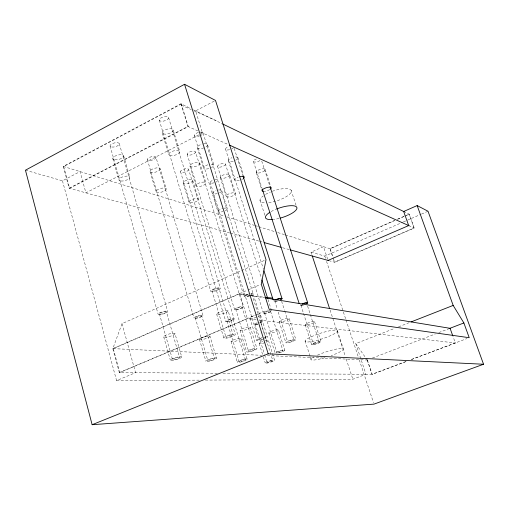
<?xml version="1.0" encoding="UTF-8"?>
<svg xmlns="http://www.w3.org/2000/svg" width="509" height="509" viewBox="0 0 509 509"><rect width="100%" height="100%" fill="white"/><g stroke="black" fill="none" stroke-linecap="round" stroke-linejoin="round"><path stroke-width="0.38" stroke-dasharray="2.54 1.91" d="M217.394 373.243L119.329 372.55L112.82 348.64L122.02 323.641L264.578 260.322M229.724 232.982L69.167 188.19L63.237 166.398L180.943 103.791L190.716 108.519M25.45 170.191L62.461 180.816L80.04 171.584L85.913 192.86L198.949 134.796M214.13 101.151L195.609 110.879L202.48 132.983L199.655 134.433M69.167 188.19L187.91 126.436L197.715 130.838M311.756 254.411L311.012 252.152L323.489 246.68L328.063 260.411L334.674 262.256L414.205 228.045L409.249 214.194L403.669 211.496M394.59 220.461L329.985 248.685L332.746 256.95M397.491 219.194L404.025 216.344M404.75 216.026L409.109 214.124L414.065 227.987L334.508 262.211L333.751 259.959M285.358 234.916L330.15 248.736L394.736 220.531M397.637 219.258L405.622 215.778M406.347 215.46L409.249 214.194M311.012 252.152L324.78 256.103L402.574 222.299M403.3 221.981L420.752 214.397M421.477 214.085L428.018 211.241M112.82 348.64L247.45 290.155M248.176 289.844L260.551 284.467M256.103 319.709L247.444 318.698L119.768 372.556L113.265 348.659L239.752 293.725L249.136 295.265M119.329 372.55L267.721 309.943M62.461 180.816L116.58 380.611L135.553 372.664L122.02 323.641M205.388 380.096L352.864 379.237L365.977 374.287L355.766 343.62L394.876 328.28M398.566 326.835L409.63 322.496M365.895 358.126L367.218 360.022L368.853 359.462M372.384 358.037L435.316 333.98M438.79 332.574L450.083 328.318M406.137 361.473L372.003 374.331L367.218 360.022M411.336 359.513L466.988 338.549M222.948 373.282L372.162 374.331L406.322 361.46M411.52 359.507L455.339 343.002L452.972 336.392M116.58 380.611L199.833 380.128M113.265 348.659L261.76 355.301M267.32 355.549L367.53 360.035M239.561 294.476L250.473 295.672M251.249 295.761L264.502 297.211M259.253 320.078L455.339 343.002M249.919 295.398L264.775 297.841M230.488 233.192L258.833 241.101M259.603 241.317L262.663 242.169M282.584 247.724L289.475 249.652M63.237 166.398L223.871 215.95M226.906 216.885L254.239 225.315M254.996 225.551L258.031 226.486M258.788 226.721L274.733 231.64M277.768 232.575L284.601 234.681M181.306 105.198L191.295 109.6M194.152 110.86L216.268 120.608M200.4 132.047L228.127 144.499M408.689 225.57L414.205 228.045M193.484 109.855L222.058 123.674M355.766 343.62L365.456 357.496M330.15 248.736L332.918 257M333.166 257.751L334.674 262.256M367.377 360.028L372.162 374.331M324.78 256.103L325.531 258.356M326.53 261.365L345.764 319.219M346.012 319.97L358.253 356.784M359.252 359.793L373.491 402.619M291.078 190.156L296.658 207.099M337.327 330.538L343.32 348.741M330.08 310.057L345.185 355.925M346.177 358.934L352.864 379.237M265.144 169.293L271.093 187.63M314.568 321.631L321.001 341.45M261.741 161.099L270.05 186.727M307.621 306.176L319.245 342.061M300.87 305.215L303.281 312.691M303.523 313.436L313.398 344.084M253.469 161.633L262.205 188.763M256.25 172.583L261.912 190.175M305.266 324.869L311.648 344.688M259.978 200.069L265.189 216.331M305.12 340.896L310.038 356.236M310.248 356.898L311.184 359.806M238.053 157.981L244.193 177.278M289.188 318.615A5.255 1.037 -17.6 0 1 281.42 321.828A5.255 1.037 -17.6 0 1 281.935 319.786A5.255 1.037 -17.6 0 1 289.188 318.615L295.863 339.573A5.281 0.929 -17.7 0 1 288.024 342.729A5.281 0.929 -17.7 0 1 288.603 340.871A5.281 0.929 -17.7 0 1 295.863 339.573M234.223 148.424L242.869 175.605M281.623 301.271L284.474 310.236M284.709 310.986L293.973 340.127A3.302 0.579 -17.7 0 1 289.087 342.099A3.302 0.579 -17.7 0 1 289.436 340.941A3.302 0.579 -17.7 0 1 293.973 340.127M274.675 300.832L277.278 309.065M278.219 312.055L287.687 341.991M225.525 149.08L263.516 269.376M228.356 160.558L234.458 179.893M279.167 321.548L285.797 342.551M229.623 174.962A4.861 1.718 -17 0 1 222.624 178.373A4.861 1.718 -17 0 1 222.598 175.287A4.861 1.718 -17 0 1 229.623 174.962L235.495 193.624A4.88 1.629 -17.1 0 1 228.446 196.989A4.88 1.629 -17.1 0 1 228.471 194.044A4.88 1.629 -17.1 0 1 235.495 193.624M278.442 330.086A5.052 0.961 -17.5 0 1 271.004 333.134A5.052 0.961 -17.5 0 1 271.405 331.276A5.052 0.961 -17.5 0 1 278.442 330.086L284.805 350.287M225.493 164.261A4.117 1.502 -17 0 1 219.576 167.175A4.117 1.502 -17 0 1 219.525 164.483A4.117 1.502 -17 0 1 225.493 164.261L261.391 278.385M268.046 299.546L271.615 310.884A4.276 0.897 -17.4 0 1 265.342 313.512A4.276 0.897 -17.4 0 1 265.628 311.801A4.276 0.897 -17.4 0 1 271.615 310.884M270.534 311.196A3.143 0.662 -17.4 0 1 265.927 313.13A3.143 0.662 -17.4 0 1 266.131 311.871A3.143 0.662 -17.4 0 1 270.534 311.196L282.985 350.822A3.175 0.534 -17.6 0 1 278.308 352.699A3.175 0.534 -17.6 0 1 278.582 351.643A3.175 0.534 -17.6 0 1 282.985 350.822M264.527 312.94L276.934 352.622M217.566 166.367L263.446 313.258M220.276 177.469L226.111 196.169M268.797 332.924L275.114 353.163A5.084 0.859 -17.6 0 1 280.599 350.631A5.084 0.859 -17.6 0 1 284.69 350.466A5.084 0.859 -17.6 0 1 278.48 353.03M207.583 144.842L213.933 165.234M260.563 314.956L267.499 337.212M221.79 190.735L227.415 208.798M268.498 340.699L274.567 360.2A4.893 0.795 -17.5 0 1 267.384 363.057A4.893 0.795 -17.5 0 1 267.74 361.511A4.893 0.795 -17.5 0 1 274.567 360.2M203.104 133.148L261.963 322.159M260.926 322.464L272.818 360.722A3.06 0.496 -17.5 0 1 268.332 362.51A3.06 0.496 -17.5 0 1 268.548 361.543A3.06 0.496 -17.5 0 1 272.818 360.722M251.917 294.164L265.482 337.804M255.13 324.157L264.425 354.2M264.655 354.951L266.983 362.465M210.179 182.419L258.769 339.783M212.768 193.166L218.361 211.267A4.708 1.514 -16.9 0 0 222.936 211.585M259.189 343.448L263.14 356.224M263.369 356.974L265.227 362.987M194.349 135.426L244.059 296.423M197.257 147.546L203.562 167.989M249.868 318.068L256.752 340.381A5.624 1.05 -17.4 0 0 261.963 339.936M199.859 163.319A5.147 1.921 -16.3 0 1 192.555 166.958A5.147 1.921 -16.3 0 1 192.262 163.593A5.147 1.921 -16.3 0 1 199.859 163.319L205.916 182.998A5.173 1.82 -16.4 0 1 198.555 186.599A5.173 1.82 -16.4 0 1 198.319 183.386A5.173 1.82 -16.4 0 1 205.916 182.998M250.345 327.268A5.37 1.075 -17.2 0 1 242.558 330.506A5.37 1.075 -17.2 0 1 242.723 328.509A5.37 1.075 -17.2 0 1 250.345 327.268L256.937 348.671A5.395 0.961 -17.3 0 1 249.086 351.859A5.395 0.961 -17.3 0 1 249.308 350.046A5.395 0.961 -17.3 0 1 256.937 348.671M239.752 293.725L247.444 318.698M180.943 103.791L187.91 126.436M195.577 152.032A4.365 1.68 -16.3 0 1 189.399 155.15A4.365 1.68 -16.3 0 1 189.125 152.21A4.365 1.68 -16.3 0 1 195.577 152.032L243.245 306.927A4.536 1.012 -17.1 0 1 236.679 309.733A4.536 1.012 -17.1 0 1 236.768 307.881A4.536 1.012 -17.1 0 1 243.245 306.927M242.099 307.264A3.34 0.744 -17.1 0 1 237.27 309.319A3.34 0.744 -17.1 0 1 237.328 307.964A3.34 0.744 -17.1 0 1 242.099 307.264L255.003 349.244A3.372 0.604 -17.3 0 1 250.097 351.235A3.372 0.604 -17.3 0 1 250.231 350.109A3.372 0.604 -17.3 0 1 255.003 349.244M235.699 309.109L248.551 351.153M187.159 154.246L234.547 309.44M189.927 165.947L195.946 185.677M240.07 330.271L246.617 351.725M192.72 180.402A4.956 1.775 -16.1 0 1 185.709 183.851A4.956 1.775 -16.1 0 1 185.371 180.759A4.956 1.775 -16.1 0 1 192.72 180.402L198.516 199.42A4.982 1.686 -16.3 0 1 191.454 202.83A4.982 1.686 -16.3 0 1 191.161 199.884A4.982 1.686 -16.3 0 1 198.516 199.42M240.929 338.606A5.16 0.993 -17.1 0 1 233.478 341.685A5.16 0.993 -17.1 0 1 233.548 339.866A5.16 0.993 -17.1 0 1 240.929 338.606L247.209 359.227A5.185 0.884 -17.2 0 1 239.701 362.255A5.185 0.884 -17.2 0 1 239.828 360.607A5.185 0.884 -17.2 0 1 247.209 359.227M188.623 169.491A4.199 1.552 -16.1 0 1 182.693 172.449A4.199 1.552 -16.1 0 1 182.375 169.745A4.199 1.552 -16.1 0 1 188.623 169.491L234.153 319.009A4.365 0.929 -16.9 0 1 227.873 321.669A4.365 0.929 -16.9 0 1 227.886 319.983A4.365 0.929 -16.9 0 1 234.153 319.009M233.046 319.334A3.213 0.687 -16.9 0 1 228.433 321.287A3.213 0.687 -16.9 0 1 228.433 320.046A3.213 0.687 -16.9 0 1 233.046 319.334L245.351 359.78A3.245 0.554 -17.2 0 1 240.662 361.67A3.245 0.554 -17.2 0 1 240.732 360.646A3.245 0.554 -17.2 0 1 245.351 359.78M173.219 130.024A5.707 2.348 -15.6 0 1 165.221 134.172A5.707 2.348 -15.6 0 1 164.642 130.119A5.707 2.348 -15.6 0 1 173.219 130.024L179.779 151.637A5.739 2.233 -15.8 0 1 171.718 155.735A5.739 2.233 -15.8 0 1 171.196 151.867A5.739 2.233 -15.8 0 1 179.779 151.637M228.108 310.814A5.981 1.33 -16.8 0 1 219.525 314.479A5.981 1.33 -16.8 0 1 219.481 312.087A5.981 1.33 -16.8 0 1 228.108 310.814L235.317 334.54A6.013 1.19 -17 0 1 226.651 338.141A6.013 1.19 -17 0 1 226.683 335.978A6.013 1.19 -17 0 1 235.317 334.54M168.619 117.706A4.835 2.055 -15.5 0 1 161.862 121.263A4.835 2.055 -15.5 0 1 161.334 117.725A4.835 2.055 -15.5 0 1 168.619 117.706L220.391 288.336A5.052 1.247 -16.7 0 1 213.163 291.504A5.052 1.247 -16.7 0 1 213.055 289.29A5.052 1.247 -16.7 0 1 220.391 288.336M219.105 288.698A3.716 0.916 -16.7 0 1 213.793 291.033A3.716 0.916 -16.7 0 1 213.71 289.405A3.716 0.916 -16.7 0 1 219.105 288.698L233.198 335.202A3.76 0.744 -17 0 1 227.79 337.454A3.76 0.744 -17 0 1 227.797 336.105A3.76 0.744 -17 0 1 233.198 335.202M226.893 321.115L239.147 361.619M180.51 171.641L225.786 321.44M183.151 182.96L188.909 202.016M231.041 341.507L237.283 362.173M211.967 290.734L225.996 337.308M159.26 120.105L210.681 291.097M162.174 132.881L168.683 154.545M216.637 314.123L223.788 337.912M160.233 168.861A5.268 1.985 -15.3 0 1 152.916 172.551A5.268 1.985 -15.3 0 1 152.267 169.166A5.268 1.985 -15.3 0 1 160.233 168.861L166.201 188.941A5.294 1.883 -15.5 0 1 158.827 192.58A5.294 1.883 -15.5 0 1 158.229 189.367A5.294 1.883 -15.5 0 1 166.201 188.941M209.975 336.258A5.497 1.113 -16.6 0 1 202.175 339.535A5.497 1.113 -16.6 0 1 201.965 337.582A5.497 1.113 -16.6 0 1 209.975 336.258L216.478 358.132A5.523 0.999 -16.8 0 1 208.614 361.352A5.523 0.999 -16.8 0 1 208.461 359.596A5.523 0.999 -16.8 0 1 216.478 358.132M155.989 157.345A4.46 1.737 -15.2 0 1 149.805 160.5A4.46 1.737 -15.2 0 1 149.22 157.548A4.46 1.737 -15.2 0 1 155.989 157.345L202.951 315.478A4.645 1.043 -16.5 0 1 196.372 318.31A4.645 1.043 -16.5 0 1 196.137 316.49A4.645 1.043 -16.5 0 1 202.951 315.478M201.768 315.815A3.417 0.77 -16.5 0 1 196.938 317.896A3.417 0.77 -16.5 0 1 196.76 316.566A3.417 0.77 -16.5 0 1 201.768 315.815L214.499 358.718A3.455 0.624 -16.8 0 1 209.587 360.728A3.455 0.624 -16.8 0 1 209.479 359.634A3.455 0.624 -16.8 0 1 214.499 358.718M195.208 317.711L207.876 360.677M147.356 159.603L194.024 318.049M150.053 171.546L155.977 191.67M199.433 339.331L205.891 361.263M123.687 155.875L129.827 177.145M174.988 333.599A5.879 1.26 -16.1 0 1 166.799 337.098A5.879 1.26 -16.1 0 1 166.227 334.992A5.879 1.26 -16.1 0 1 174.988 333.599L181.713 356.898A5.911 1.126 -16.3 0 1 173.454 360.327A5.911 1.126 -16.3 0 1 172.939 358.444A5.911 1.126 -16.3 0 1 181.713 356.898M119.297 143.678L167.69 311.483A4.969 1.177 -15.9 0 1 160.799 314.511A4.969 1.177 -15.9 0 1 160.246 312.545A4.969 1.177 -15.9 0 1 167.69 311.483M166.43 311.845A3.652 0.865 -15.9 0 1 161.366 314.072A3.652 0.865 -15.9 0 1 160.952 312.628A3.652 0.865 -15.9 0 1 166.43 311.845L179.588 357.522A3.697 0.706 -16.3 0 1 174.434 359.666A3.697 0.706 -16.3 0 1 174.097 358.489A3.697 0.706 -16.3 0 1 179.588 357.522M159.406 313.856L172.494 359.602M110.078 146.064L158.14 314.218M112.813 158.706L118.902 180.027M163.694 336.875L170.362 360.232M317.431 355.155A17.102 2.596 -18 0 1 341.908 348.411A17.102 2.596 -18 0 1 331.174 355.632M324.946 357.662A17.102 2.596 -18 0 1 313.849 356.911M264.973 337.003A5.624 1.05 -17.4 0 1 264.655 338.994M256.752 340.375A5.624 1.05 -17.4 0 1 262.294 337.645M265.208 340.769A4.867 0.891 -17.4 0 1 268.478 340.585A4.867 0.891 -17.4 0 1 266.035 342.233M264.903 342.659A4.867 0.891 -17.4 0 1 259.31 343.651A4.867 0.891 -17.4 0 1 262.784 341.482M256.733 314.88A5.593 1.171 -17.3 0 1 260.538 314.804A5.593 1.171 -17.3 0 1 257.77 316.827M256.472 317.323A5.593 1.171 -17.3 0 1 249.894 318.214A5.593 1.171 -17.3 0 1 255.346 315.243M259.545 322.312A3.029 0.611 -17.3 0 1 259.405 323.463M257.948 323.972A3.029 0.611 -17.3 0 1 255.143 324.233A3.029 0.611 -17.3 0 1 257.35 322.884M260.093 321.949A4.123 0.833 -17.3 0 1 259.902 323.514M257.923 324.208A4.123 0.833 -17.3 0 1 254.106 324.564A4.123 0.833 -17.3 0 1 257.102 322.731M214.932 179.741A3.977 1.4 -16.8 0 1 217.788 180.186A3.977 1.4 -16.8 0 1 215.975 182.114M214.079 182.82A3.977 1.4 -16.8 0 1 210.223 182.591A3.977 1.4 -16.8 0 1 212.947 180.269M302.104 305.26A3.086 0.636 -17.9 0 1 300.978 304.834M259.895 160.596A4.047 1.451 -17.8 0 1 253.826 161.894A4.047 1.451 -17.8 0 1 256.326 159.005M303.466 305.196A4.193 0.872 -17.9 0 1 300.444 304.706M276.845 300.927A3.27 0.719 -17.6 0 1 274.745 301.004M233.599 147.387A4.276 1.622 -17.3 0 1 231.69 148.908M229.648 149.671A4.276 1.622 -17.3 0 1 225.557 149.283A4.276 1.622 -17.3 0 1 228.554 146.643M277.596 301.004A4.447 0.973 -17.6 0 1 274.211 300.45M263.904 337.677A3.512 0.655 -17.4 0 1 264.419 338.6M262.892 339.229A3.512 0.655 -17.4 0 1 258.782 339.866A3.512 0.655 -17.4 0 1 262.23 338.078M250.988 293.833A3.474 0.808 -17.2 0 1 251.44 294.724M249.391 295.704A3.474 0.808 -17.2 0 1 245.281 296.181A3.474 0.808 -17.2 0 1 248.647 294.259M250.924 293.451A4.727 1.101 -17.2 0 1 250.778 295.481M249.684 295.907A4.727 1.101 -17.2 0 1 244.085 296.556A4.727 1.101 -17.2 0 1 248.666 293.947M200.794 132.111A4.536 1.82 -16.5 0 1 201.042 135.311M200.005 135.769A4.536 1.82 -16.5 0 1 194.406 135.648A4.536 1.82 -16.5 0 1 198.58 132.429M279.078 218.418A16.504 4.982 -18 0 1 273.448 219.443M271.125 211.566A16.504 4.982 -18 0 1 275.84 209.294M269.732 189.59A4.791 1.578 -17.9 0 1 264.196 191.352M224.024 208.194A4.708 1.514 -16.9 0 1 227.377 208.601A4.708 1.514 -16.9 0 1 225.188 210.764M218.361 211.26A4.708 1.514 -16.9 0 1 222.847 208.461M242.736 178.964A5.071 1.762 -17.3 0 1 241.724 179.524M239.3 180.415A5.071 1.762 -17.3 0 1 234.496 180.116A5.071 1.762 -17.3 0 1 238.097 177.138M211.241 164.165A5.383 1.979 -16.7 0 1 211.439 167.658M208.875 168.613A5.383 1.979 -16.7 0 1 203.562 167.976A5.383 1.979 -16.7 0 1 208.62 164.579M235.642 156.944A5.045 1.851 -17.3 0 1 235.616 160.29M233.205 161.188A5.045 1.851 -17.3 0 1 228.401 160.787A5.045 1.851 -17.3 0 1 231.951 157.726M218.386 190.042A4.689 1.597 -16.8 0 1 221.746 190.525A4.689 1.597 -16.8 0 1 219.589 192.758M217.356 193.579A4.689 1.597 -16.8 0 1 212.819 193.363A4.689 1.597 -16.8 0 1 216.045 190.678M203.606 143.786A5.351 2.081 -16.6 0 1 207.513 144.569A5.351 2.081 -16.6 0 1 205.127 147.343M203.905 147.877A5.351 2.081 -16.6 0 1 197.32 147.801A5.351 2.081 -16.6 0 1 202.264 144.066M272.277 191.314A16.428 5.255 -18 0 1 291.231 191.995A16.428 5.255 -18 0 1 268.052 202.697M264.222 202.76A16.428 5.255 -18 0 1 263.28 195.901M265.59 194.393A16.428 5.255 -18 0 1 270.266 192.097M181.338 103.982L63.689 166.538L69.618 188.317L188.305 126.614L181.338 103.982M313.576 344.638A4.982 0.827 -17.9 0 0 321.045 341.66A4.982 0.827 -17.9 0 0 314.333 342.901A4.982 0.827 -17.9 0 0 313.576 344.638M307.207 324.888A4.963 0.929 -17.9 0 0 314.626 321.866A4.963 0.929 -17.9 0 0 307.913 322.986A4.963 0.929 -17.9 0 0 307.207 324.888M311.693 341.533A17.026 2.914 -18 0 0 337.41 331.308A17.026 2.914 -18 0 0 314.772 335.291A17.026 2.914 -18 0 0 311.693 341.533M111.795 147.025A4.759 1.947 -14.1 0 0 119.278 144.206A4.759 1.947 -14.1 0 0 112.979 143.36A4.759 1.947 -14.1 0 0 111.795 147.025M314.607 344.052A3.118 0.515 -17.9 0 0 319.277 342.188A3.118 0.515 -17.9 0 0 315.077 342.964A3.118 0.515 -17.9 0 0 314.607 344.052M120.9 181.026A5.65 2.119 -14.5 0 0 129.789 177.717A5.65 2.119 -14.5 0 0 122.395 176.973A5.65 2.119 -14.5 0 0 120.9 181.026M114.824 159.788A5.618 2.227 -14.3 0 0 123.662 156.473A5.618 2.227 -14.3 0 0 116.256 155.569A5.618 2.227 -14.3 0 0 114.824 159.788M258.273 173.079A4.772 1.661 -17.9 0 0 265.259 169.713A4.772 1.661 -17.9 0 0 258.54 170A4.772 1.661 -17.9 0 0 258.273 173.079"/><path stroke-width="0.76" d="M417.157 205.572L453.169 305.419L463.877 322.954L469.215 337.709L269.185 309.326L261.276 284.149L266.022 259.679L215.504 100.426L184.551 84.29L25.45 170.191L92.129 424.71L373.994 404.121L483.55 364.247L428.018 211.241L417.157 205.572L403.669 211.496L408.689 225.57L328.063 260.411M92.129 424.71L268.198 353.812L483.55 364.247M411.107 321.917L453.169 305.419M449.123 328.617L463.877 322.954M265.284 297.301L272.302 298.07M265.558 297.969L450.083 328.318L452.711 335.66M264.196 242.596L281.051 247.298M290.245 249.862L328.547 260.551M229.578 145.148L409.141 225.773M222.777 124.018L404.248 211.769M312.252 255.912L329.584 308.549M270.05 186.727L307.69 302.817M262.447 189.52L299.101 303.319M243.111 176.362L282.031 298.7M263.993 270.89L273.072 299.642M261.868 279.893L267.81 298.789M184.551 84.29L268.198 353.812M302.48 303.988A3.086 0.636 -17.9 0 1 305.718 303.097A3.086 0.636 -17.9 0 1 306.533 303.568M302.015 303.911A4.193 0.872 -17.9 0 1 306.793 302.67A4.193 0.872 -17.9 0 1 307.061 303.695M275.687 300.005A3.27 0.719 -17.6 0 1 279.479 298.789A3.27 0.719 -17.6 0 1 280.764 299.26M274.924 300.036A4.447 0.973 -17.6 0 1 280.936 298.293A4.447 0.973 -17.6 0 1 280.644 299.826M276.508 209.027A16.504 4.982 -18 0 1 296.83 207.398A16.504 4.982 -18 0 1 280.427 218.062M272.754 219.506A16.504 4.982 -18 0 1 269.904 212.298M263.268 191.339A4.791 1.578 -17.9 0 1 263.204 189.132A4.791 1.578 -17.9 0 1 269.382 187.166A4.791 1.578 -17.9 0 1 270.495 189.043M239.364 176.731A5.071 1.762 -17.3 0 1 243.563 176.528A5.071 1.762 -17.3 0 1 243.518 178.373"/></g></svg>
